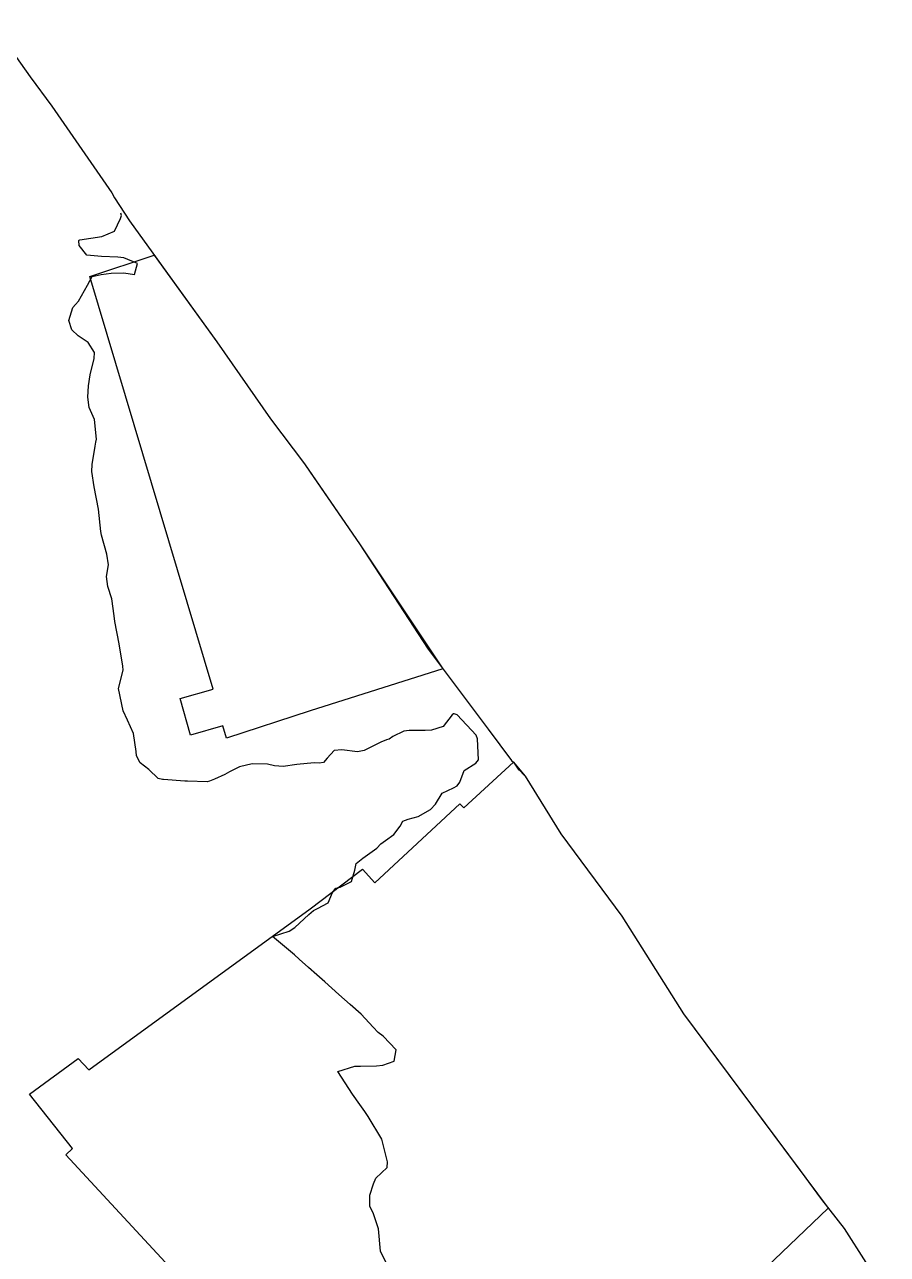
# Model space of a CAD drawing. Header units: metres. Extents: x 307586 to 320046, y 7427249 to 7434250.
# Drawn here: x 311519.4 to 311596.5, y 7432493.5 to 7432603.4 of the extents above; entities that cross this region are included whole.
import ezdxf

# ---------------------------------------------------------------- set-up
doc = ezdxf.new("R2010")
doc.units = ezdxf.units.M
doc.header["$MEASUREMENT"] = 0
for name, color, linetype in [('Area', 45, 'Continuous'), ('Curvas de Nivel 1m', 11, 'Continuous'), ('Edificações', 30, 'Continuous')]:
    doc.layers.add(name, color=color, linetype=linetype)

msp = doc.modelspace()

# ---------------------------------------------------------------- linework, layer by layer
at = {"layer": 'Area'}
msp.add_polyline3d([(311516.53, 7432603.38, 717.21), (311519.86, 7432598.71, 717.26), (311521.8, 7432596.08, 718.58), (311527.15, 7432588.34, 717.37), (311527.4, 7432587.9, 717.48), (311528.74, 7432585.84, 718.4), (311536.54, 7432575.02, 726.01), (311541.35, 7432568.15, 726.35), (311544.37, 7432564.13, 726.42), (311548.7, 7432557.84, 726.28), (311549.28, 7432556.96, 726.19), (311555.43, 7432547.55, 725.95), (311560.79, 7432540.41, 718.05), (311562.87, 7432537.61, 718.57), (311563.07, 7432537.46, 721.22), (311563.53, 7432536.74, 721.26), (311563.49, 7432536.83, 718.5), (311564.1, 7432536.21, 723.71), (311567.28, 7432531.04, 724.38), (311572.74, 7432523.68, 728.18), (311578.25, 7432514.96, 726.16), (311588.67, 7432500.96, 727.13), (311590.57, 7432498.35, 725.32), (311592.6, 7432495.77, 718.26), (311596.47, 7432489.69, 719.78)], dxfattribs=at)
at = {"layer": 'Curvas de Nivel 1m', "elevation": 718, "flags": 128}
msp.add_lwpolyline([(311552.15, 7432491.74), (311551.17, 7432493.75), (311551, 7432495.75), (311550.55, 7432497.09), (311550.22, 7432497.77), (311550.23, 7432498.76), (311550.55, 7432499.76), (311550.75, 7432500.26), (311551.26, 7432500.75), (311551.78, 7432501.23), (311551.81, 7432501.74), (311551.29, 7432503.75), (311550.06, 7432505.77), (311549.78, 7432506.22), (311549.33, 7432506.85), (311548.68, 7432507.79), (311547.36, 7432509.8), (311548.88, 7432510.27), (311549.37, 7432510.28), (311550.81, 7432510.32), (311551.37, 7432510.37), (311552.39, 7432510.73), (311552.56, 7432511.74), (311551.41, 7432512.97), (311550.95, 7432513.29), (311550.53, 7432513.76), (311549.43, 7432514.92), (311548.46, 7432515.79), (311547.45, 7432516.7), (311546.19, 7432517.81), (311545.47, 7432518.45), (311544.74, 7432519.1), (311543.91, 7432519.84), (311543.49, 7432520.22), (311541.51, 7432521.87), (311543.01, 7432522.36), (311543.52, 7432522.68), (311544.76, 7432523.83), (311545.17, 7432524.19), (311545.54, 7432524.37), (311546.49, 7432524.87), (311546.89, 7432525.81), (311547.17, 7432526.2), (311547.57, 7432526.29), (311548.57, 7432526.8), (311548.89, 7432527.79), (311548.99, 7432528.39), (311549.59, 7432528.88), (311550.84, 7432529.76), (311551.21, 7432530.16), (311551.61, 7432530.44), (311552.36, 7432531), (311552.94, 7432531.74), (311553.18, 7432532.19), (311553.64, 7432532.36), (311554.54, 7432532.61), (311555.65, 7432533.23), (311556.09, 7432533.7), (311556.69, 7432534.67), (311557.68, 7432535.15), (311558.03, 7432535.33), (311558.25, 7432535.67), (311558.65, 7432536.71), (311559.7, 7432537.37), (311559.94, 7432537.66), (311559.85, 7432539.53), (311559.73, 7432539.88), (311558.01, 7432541.68), (311557.75, 7432541.76), (311557.68, 7432541.76), (311557.58, 7432541.68), (311556.78, 7432540.64), (311555.73, 7432540.3), (311555.17, 7432540.27), (311553.73, 7432540.29), (311553.25, 7432540.22), (311552.27, 7432539.74), (311551.96, 7432539.51), (311551.72, 7432539.44), (311551.19, 7432539.24), (311549.71, 7432538.5), (311549.11, 7432538.39), (311547.71, 7432538.55), (311547.02, 7432538.5), (311546.39, 7432537.81), (311546.09, 7432537.43), (311545.7, 7432537.37), (311545.25, 7432537.38), (311543.7, 7432537.24), (311542.48, 7432537.08), (311541.7, 7432537.13), (311541.08, 7432537.26), (311539.7, 7432537.31), (311538.58, 7432537.03), (311537.69, 7432536.58), (311537.25, 7432536.36), (311536.33, 7432535.93), (311535.88, 7432535.74), (311535.68, 7432535.71), (311533.91, 7432535.74), (311533.68, 7432535.75), (311531.78, 7432535.89), (311531.68, 7432535.9), (311531.3, 7432536), (311530.48, 7432536.79), (311529.7, 7432537.38), (311529.37, 7432538.02), (311529.33, 7432538.4), (311529.1, 7432540.03), (311528.55, 7432541.22), (311528.17, 7432542.04), (311527.77, 7432544.04), (311528.16, 7432545.68), (311528.13, 7432546.04), (311527.82, 7432548.04), (311527.42, 7432550.04), (311527.37, 7432550.52), (311527.15, 7432552.05), (311526.79, 7432553.14), (311526.68, 7432554.05), (311526.86, 7432555.09), (311526.71, 7432556.05), (311526.24, 7432557.75), (311526.19, 7432558.06), (311525.96, 7432560.06), (311525.59, 7432562.07), (311525.38, 7432563.44), (311525.39, 7432564.07), (311525.67, 7432565.71), (311525.74, 7432566.06), (311525.78, 7432566.32), (311525.61, 7432568.07), (311525.14, 7432569.14), (311525.02, 7432570.08), (311525.07, 7432571.1), (311525.21, 7432572.07), (311525.59, 7432573.53), (311525.62, 7432574.07), (311525.04, 7432574.97), (311524.15, 7432575.57), (311523.58, 7432576.1), (311523.33, 7432576.93), (311523.68, 7432578.1), (311523.91, 7432578.37), (311524.19, 7432578.65), (311525, 7432580.08), (311525.41, 7432580.87), (311526.22, 7432581.03), (311527.11, 7432581.16), (311528.22, 7432581.18), (311529.2, 7432581.05), (311529.44, 7432582.03), (311528.24, 7432582.52), (311527.69, 7432582.59), (311526.24, 7432582.64), (311524.93, 7432582.77), (311524.25, 7432583.64), (311524.22, 7432584.09), (311524.23, 7432584.11), (311524.25, 7432584.12), (311524.31, 7432584.14), (311526.26, 7432584.45), (311527.41, 7432584.9), (311527.94, 7432586.04), (311528.02, 7432586.3), (311527.97, 7432586.51)], dxfattribs=at)
at = {"layer": 'Edificações'}
for points in [[(311544.9, 7432563.36), (311549.28, 7432556.96), (311556.74, 7432545.81), (311544.9, 7432542.05), (311537.4, 7432539.6), (311537.08, 7432540.69), (311534.2, 7432539.87), (311533.26, 7432543.15), (311536.21, 7432543.99), (311525.2, 7432580.86), (311530.95, 7432582.78), (311536.54, 7432575.02), (311541.35, 7432568.15), (311544.37, 7432564.13)], [(311544.9, 7432524.35), (311549.55, 7432527.88), (311550.66, 7432526.68), (311558.26, 7432533.73), (311558.61, 7432533.36), (311563.07, 7432537.46), (311564.1, 7432536.21), (311567.28, 7432531.04), (311572.74, 7432523.68), (311578.25, 7432514.96), (311591.17, 7432497.6), (311557.4, 7432465.26), (311544.9, 7432478.75), (311523.04, 7432502.36), (311523.64, 7432502.91), (311519.81, 7432507.79), (311524.16, 7432510.98), (311525.1, 7432509.94)]]:
    msp.add_lwpolyline(points, close=True, dxfattribs=at)

doc.saveas('drawing.dxf')
